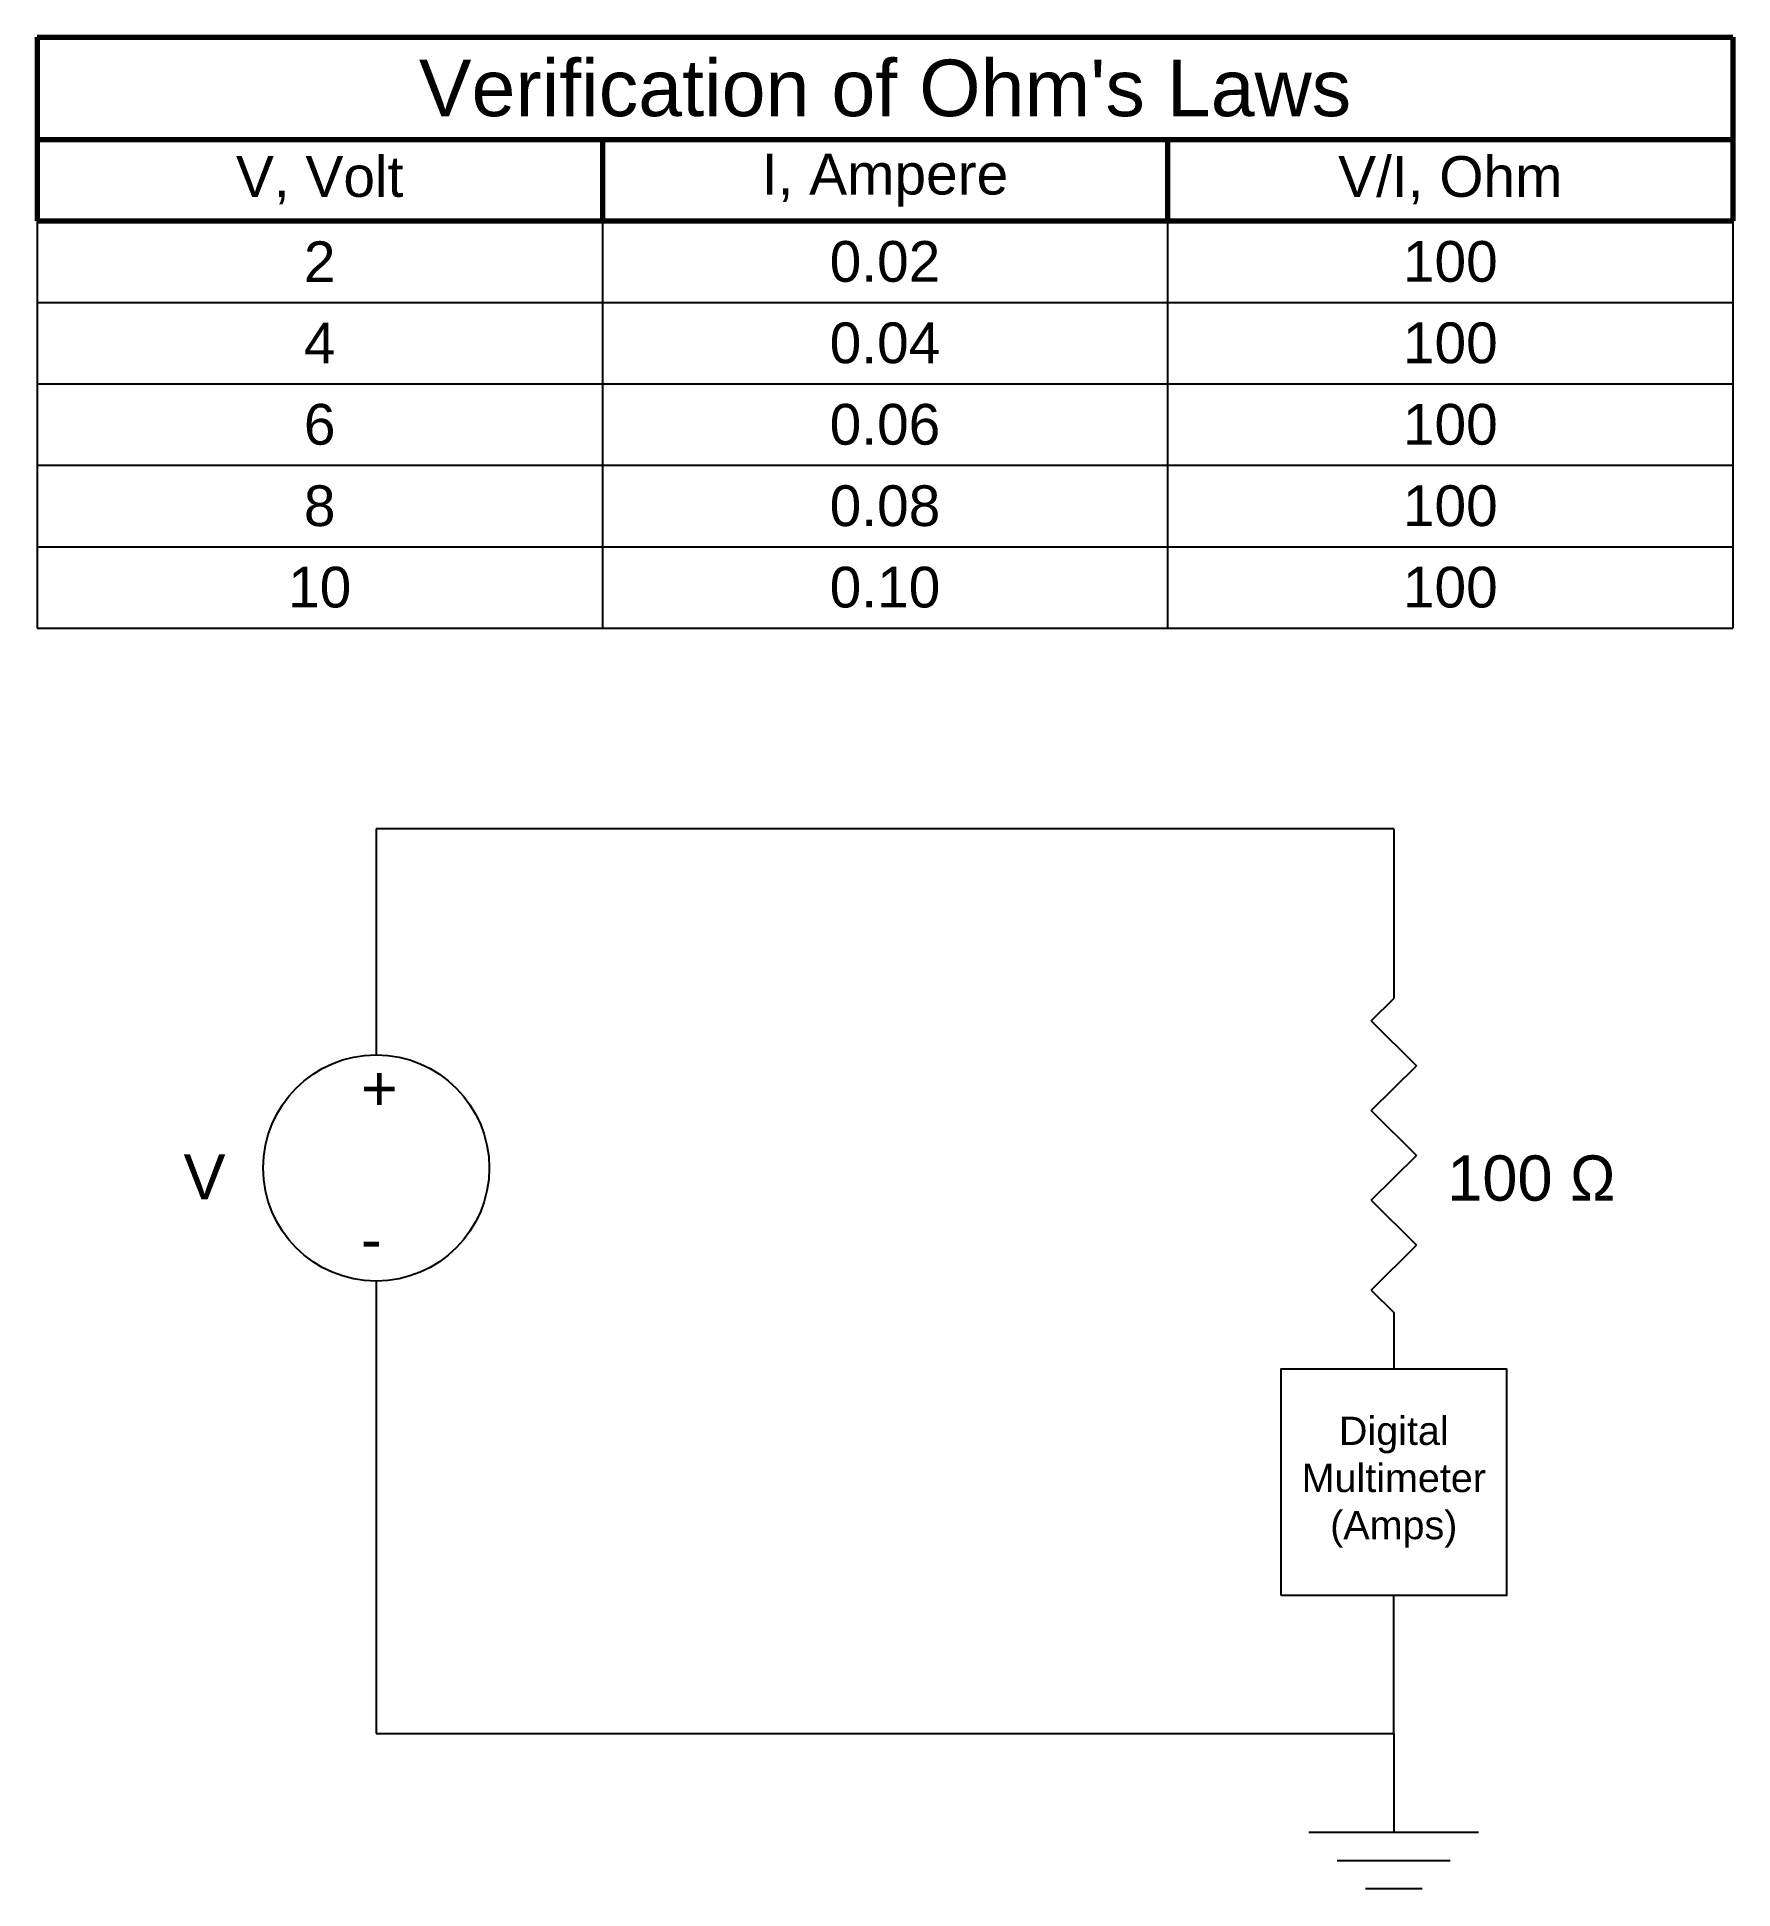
# Model space of a CAD drawing. Header units: inches. Extents: x 0.5 to 8, y 2.31 to 10.5.
import ezdxf

# ---------------------------------------------------------------- set-up
doc = ezdxf.new("R2010")
doc.units = ezdxf.units.IN
doc.header["$MEASUREMENT"] = 0
doc.styles.get("Standard").update_dxf_attribs({"font": 'arial.ttf'})

# ---------------------------------------------------------------- blocks, each defined once
blk = doc.blocks.new('*T1')
at = {"color": 0, "lineweight": 70, "transparency": 16777216}
for p, q in [((0, 0), (7.5, 0)), ((0, 0), (0, -0.8133)), ((7.5, 0), (7.5, -0.8133)), ((0, -0.4533), (7.5, -0.4533)), ((2.5, -0.4533), (2.5, -0.8133)), ((5, -0.4533), (5, -0.8133)), ((0, -0.8133), (7.5, -0.8133))]:
    blk.add_line(p, q, dxfattribs=at)
at = {"color": 0, "linetype": 'ByBlock', "lineweight": -2, "transparency": 16777216}
for p, q in [((0, -0.8133), (0, -2.6133)), ((2.5, -0.8133), (2.5, -2.6133)), ((5, -0.8133), (5, -2.6133)), ((7.5, -0.8133), (7.5, -2.6133)), ((0, -1.1733), (7.5, -1.1733)), ((0, -1.5333), (7.5, -1.5333)), ((0, -1.8933), (7.5, -1.8933)), ((0, -2.2533), (7.5, -2.2533)), ((0, -2.6133), (7.5, -2.6133))]:
    blk.add_line(p, q, dxfattribs=at)
at = {"color": 0, "transparency": 16777216, "attachment_point": 5}
for s, insert, char_height, width in [("Verification of Ohm's Laws", (3.75, -0.2267), 0.25, 7.38), ('V, Volt', (1.25, -0.6333), 0.18, 2.38), ('I, Ampere', (3.75, -0.6333), 0.18, 2.38), ('V/I, Ohm', (6.25, -0.6333), 0.18, 2.38), ('0.02', (3.75, -0.9933), 0.18, 2.38), ('100', (6.25, -0.9933), 0.18, 2.38), ('2', (1.25, -0.9933), 0.18, 2.38), ('4', (1.25, -1.3533), 0.18, 2.38), ('0.04', (3.75, -1.3533), 0.18, 2.38), ('100', (6.25, -1.3533), 0.18, 2.38), ('6', (1.25, -1.7133), 0.18, 2.38), ('0.06', (3.75, -1.7133), 0.18, 2.38), ('100', (6.25, -1.7133), 0.18, 2.38), ('8', (1.25, -2.0733), 0.18, 2.38), ('0.08', (3.75, -2.0733), 0.18, 2.38), ('100', (6.25, -2.0733), 0.18, 2.38), ('10', (1.25, -2.4333), 0.18, 2.38), ('0.10', (3.75, -2.4333), 0.18, 2.38), ('100', (6.25, -2.4333), 0.18, 2.38)]:
    blk.add_mtext(s, dxfattribs=dict(at, insert=insert, char_height=char_height, width=width))

msp = doc.modelspace()

# ---------------------------------------------------------------- linework, layer by layer
for p, q in [((6.5, 7), (2, 7)), ((2, 7), (2, 6)), ((6.5, 7), (6.5, 6.5)), ((6.5, 6.5), (6.5, 6.25)), ((6.4, 6.1508), (6.5, 6.25)), ((6.4, 6.1508), (6.6, 5.9523)), ((6.4, 5.7539), (6.6, 5.9523)), ((6.4, 5.7539), (6.6, 5.5555)), ((6.4, 5.357), (6.6, 5.5555)), ((6.4, 5.357), (6.6, 5.1586)), ((6.4, 4.9601), (6.6, 5.1586)), ((2, 5), (2, 3)), ((6.4, 4.9601), (6.5, 4.8609)), ((6.5, 4.8609), (6.5, 4.6109)), ((6.5, 3), (6.5, 3.6109)), ((2, 3), (6.5, 3)), ((6.5, 3), (6.5, 2.5625)), ((6.5, 2.5625), (6.125, 2.5625)), ((6.875, 2.5625), (6.5, 2.5625)), ((6.5, 2.4375), (6.25, 2.4375)), ((6.75, 2.4375), (6.5, 2.4375)), ((6.5, 2.3125), (6.375, 2.3125)), ((6.625, 2.3125), (6.5, 2.3125))]:
    msp.add_line(p, q)
msp.add_lwpolyline([(6, 3.6109), (7, 3.6109), (7, 4.6109), (6, 4.6109)], close=True)
msp.add_circle((2, 5.5), 0.5)

# ---------------------------------------------------------------- block references
msp.add_blockref('*T1', (0.5, 10.5))

# ---------------------------------------------------------------- texts
at = {"char_height": 0.2, "attachment_point": 1}
for s, width, insert in [('+\\P\\P-', 0.410782, (1.9321, 5.9526)), ('V', 1, (1.1476, 5.561)), ('100 {\\fSymbol|b0|i0|c2|p18;W}', 3, (6.7362, 5.5555))]:
    msp.add_mtext_dynamic_manual_height_columns(s, width=width, gutter_width=1, heights=[0], dxfattribs=dict(at, insert=insert))
at = {"insert": (6.5, 4.1109), "char_height": 0.125, "width": 1, "attachment_point": 5}
msp.add_mtext('\\pxqc;Digital\\PMultimeter\\P(Amps)', dxfattribs=at)

doc.saveas('drawing.dxf')
